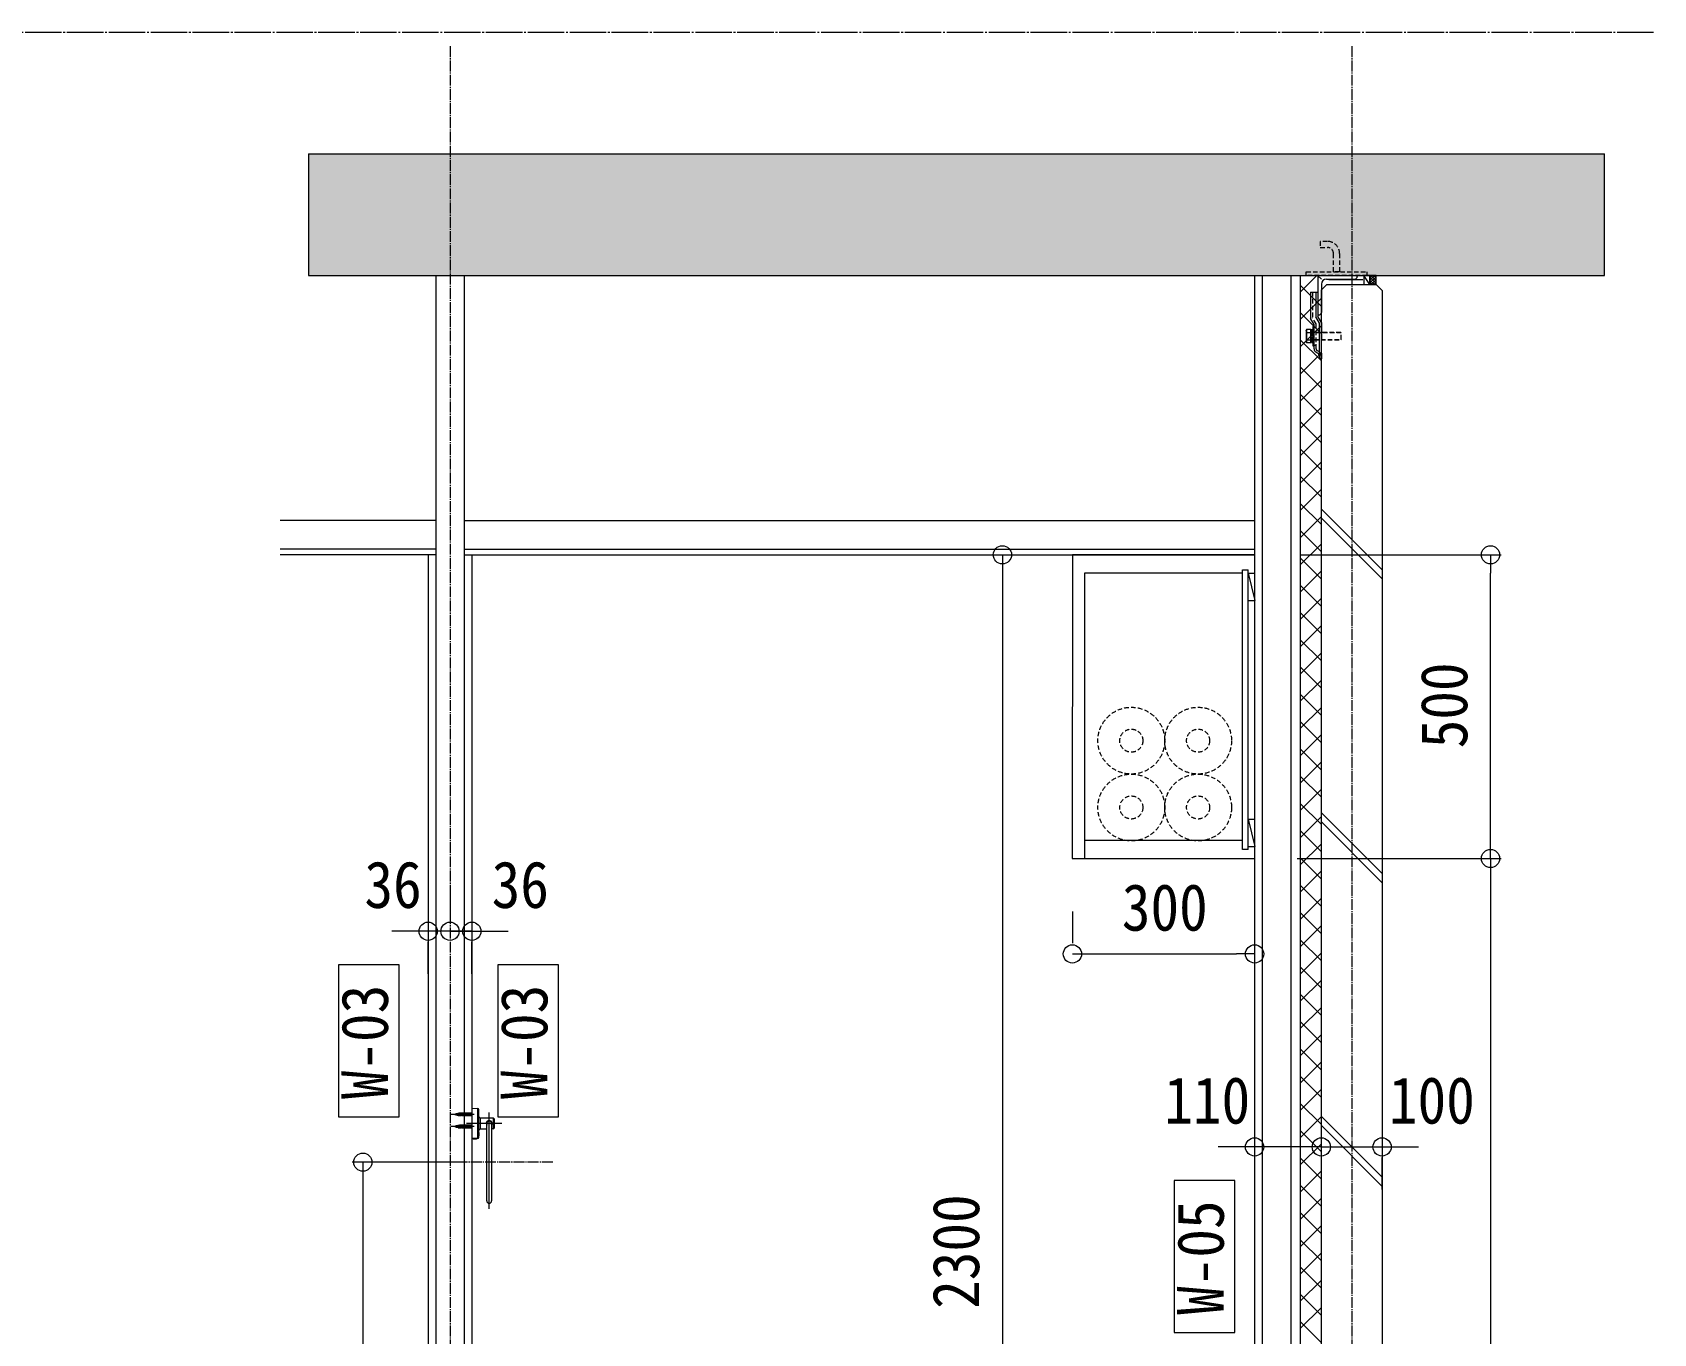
# Model space of a CAD drawing. Units: millimetres at full size, sheet at 1:30. Extents: x -17796 to 21385, y -23279 to 7734.
# Drawn here: x -4317 to -1647, y 2441 to 4583 of the extents above; entities that cross this region are included whole.
import ezdxf
from ezdxf.enums import TextEntityAlignment as Align

# ---------------------------------------------------------------- set-up
doc = ezdxf.new("R2010")
doc.units = ezdxf.units.MM
doc.header["$LTSCALE"] = 30
for name, pattern in [('LONG_DASHED_DOTTED', [15.25, 12, -1.5, 0.25, -1.5]), ('USER4', [0.78, 0.6, -0.06, 0.06, -0.06]), ('USER5', [0.375, 0.25, -0.125]), ('USER7', [0.2, 0.1, -0.1]), ('USER9', [2.3, 2, -0.1, 0.1, -0.1])]:
    doc.linetypes.add(name, pattern=pattern)
for name, color, linetype, lineweight in [('0-B_0_6P', 54, 'USER4', 18), ('0-C_0_4P', 4, 'Continuous', 18), ('0-D_破線', 30, 'Continuous', 18), ('0-E_遮音材', 254, 'Continuous', 18), ('1-0_掃き出しﾏｰｸ', 253, 'USER7', 18), ('1-4_ﾌﾟﾛッﾄ', 41, 'Continuous', 18), ('1-F_衛生陶器・住設', 2, 'USER9', 18), ('2-9_', 3, 'Continuous', 18), ('2-D_', 5, 'Continuous', 18), ('3-B_仕上線（タイル・', 7, 'Continuous', 18), ('4-3_', 253, 'Continuous', 18), ('4-4_', 9, 'Continuous', 18), ('6-F_寸法', 2, 'Continuous', 18), ('7-8_電気設備', 6, 'USER5', 18)]:
    doc.layers.add(name, color=color, linetype=linetype, lineweight=lineweight)
doc.styles.add('ＭＳ ゴシック', font='')
doc.styles.get('ＭＳ ゴシック').set_extended_font_data('MS Gothic')

msp = doc.modelspace()

# ---------------------------------------------------------------- linework, layer by layer
at = {"layer": '0-B_0_6P'}
for p, q in [((-3629.42, 4560.22), (-3629.42, 857.13)), ((-2144.42, 4560.22), (-2144.42, 857.13)), ((-3460.14, 2722.96), (-3680.7, 2722.96))]:
    msp.add_line(p, q, dxfattribs=at)
at = {"layer": '0-C_0_4P'}
for p, q in [((-2304.42, 4182.96), (-2304.42, 1222.96)), ((-3652.92, 3722.96), (-3909.28, 3722.96)), ((-3665.42, 3722.96), (-3665.42, 1422.96)), ((-3605.92, 3722.96), (-2304.42, 3722.96)), ((-3593.42, 3722.96), (-3593.42, 1422.96))]:
    msp.add_line(p, q, dxfattribs=at)
at = {"layer": '0-D_破線'}
for p, q in [((-3652.92, 4182.96), (-3652.92, 1222.96)), ((-3605.92, 4182.96), (-3605.92, 1222.96)), ((-2291.92, 4182.96), (-2291.92, 1222.96)), ((-2244.92, 4182.96), (-2244.92, 1222.96)), ((-3652.92, 3779.46), (-3909.28, 3779.46)), ((-3605.92, 3779.46), (-2304.42, 3779.46)), ((-3652.92, 3732.46), (-3909.28, 3732.46)), ((-3605.92, 3732.46), (-2304.42, 3732.46))]:
    msp.add_line(p, q, dxfattribs=at)
at = {"layer": '0-E_遮音材'}
for p, q in [((-3862.57, 4382.96), (-3862.57, 4182.96)), ((-1728.37, 4182.96), (-1728.37, 4382.96))]:
    msp.add_line(p, q, dxfattribs=at)
msp.add_solid([(-3862.57, 4382.96), (-1728.37, 4382.96), (-3862.57, 4182.96), (-1728.37, 4182.96)], dxfattribs=at)
at = {"layer": '1-0_掃き出しﾏｰｸ', "color": 7, "linetype": 'Continuous'}
for p, q in [((-3862.57, 4382.96), (-1728.37, 4382.96)), ((-3862.57, 4182.96), (-1728.37, 4182.96))]:
    msp.add_line(p, q, dxfattribs=at)
at = {"layer": '1-4_ﾌﾟﾛッﾄ'}
for p, q in [((-2229.42, 4155.24), (-2201.7, 4182.96)), ((-2229.42, 4182.96), (-2229.42, 1222.96)), ((-2194.42, 4131.88), (-2229.42, 4166.88)), ((-2194.42, 4176.79), (-2200.6, 4182.96)), ((-2229.42, 4110.34), (-2194.42, 4145.34)), ((-2194.42, 4086.98), (-2229.42, 4121.98)), ((-2229.42, 4065.44), (-2194.42, 4100.44)), ((-2194.42, 4042.08), (-2229.42, 4077.08)), ((-2229.42, 4020.54), (-2194.42, 4055.54)), ((-2194.42, 3997.18), (-2229.42, 4032.18)), ((-2229.42, 3975.64), (-2194.42, 4010.64)), ((-2194.42, 3952.28), (-2229.42, 3987.28)), ((-2229.42, 3930.74), (-2194.42, 3965.74)), ((-2194.42, 3907.38), (-2229.42, 3942.38)), ((-2229.42, 3885.84), (-2194.42, 3920.84)), ((-2194.42, 3862.48), (-2229.42, 3897.48)), ((-2229.42, 3840.93), (-2194.42, 3875.93)), ((-2194.42, 3817.58), (-2229.42, 3852.58)), ((-2229.42, 3796.03), (-2194.42, 3831.03)), ((-2194.42, 3772.67), (-2229.42, 3807.67)), ((-2229.42, 3751.13), (-2194.42, 3786.13)), ((-2194.42, 3727.77), (-2229.42, 3762.77)), ((-2229.42, 3706.23), (-2194.42, 3741.23)), ((-2194.42, 3682.87), (-2229.42, 3717.87)), ((-2229.42, 3661.33), (-2194.42, 3696.33)), ((-2194.42, 3637.97), (-2229.42, 3672.97)), ((-2229.42, 3616.43), (-2194.42, 3651.43)), ((-2194.42, 3593.07), (-2229.42, 3628.07)), ((-2229.42, 3571.53), (-2194.42, 3606.53)), ((-2194.42, 3548.17), (-2229.42, 3583.17)), ((-2229.42, 3526.62), (-2194.42, 3561.62)), ((-2194.42, 3503.27), (-2229.42, 3538.27)), ((-2229.42, 3481.72), (-2194.42, 3516.72)), ((-2194.42, 3458.36), (-2229.42, 3493.36)), ((-2229.42, 3436.82), (-2194.42, 3471.82)), ((-2194.42, 3413.46), (-2229.42, 3448.46)), ((-2229.42, 3391.92), (-2194.42, 3426.92)), ((-2194.42, 3368.56), (-2229.42, 3403.56)), ((-2229.42, 3347.02), (-2194.42, 3382.02)), ((-2194.42, 3323.66), (-2229.42, 3358.66)), ((-2229.42, 3302.12), (-2194.42, 3337.12)), ((-2194.42, 3278.76), (-2229.42, 3313.76)), ((-2229.42, 3257.22), (-2194.42, 3292.22)), ((-2194.42, 3233.86), (-2229.42, 3268.86)), ((-2229.42, 3212.32), (-2194.42, 3247.32)), ((-2194.42, 3188.96), (-2229.42, 3223.96)), ((-2229.42, 3167.41), (-2194.42, 3202.41)), ((-2194.42, 3144.06), (-2229.42, 3179.06)), ((-2229.42, 3122.51), (-2194.42, 3157.51)), ((-2194.42, 3099.15), (-2229.42, 3134.15)), ((-2229.42, 3077.61), (-2194.42, 3112.61)), ((-2194.42, 3054.25), (-2229.42, 3089.25)), ((-2229.42, 3032.71), (-2194.42, 3067.71)), ((-2194.42, 3009.35), (-2229.42, 3044.35)), ((-2229.42, 2987.81), (-2194.42, 3022.81)), ((-2194.42, 2964.45), (-2229.42, 2999.45)), ((-2229.42, 2942.91), (-2194.42, 2977.91)), ((-2194.42, 2919.55), (-2229.42, 2954.55)), ((-2229.42, 2898.01), (-2194.42, 2933.01)), ((-2194.42, 2874.65), (-2229.42, 2909.65)), ((-2229.42, 2853.11), (-2194.42, 2888.11)), ((-2194.42, 2829.75), (-2229.42, 2864.75)), ((-2229.42, 2808.2), (-2194.42, 2843.2)), ((-2194.42, 2784.85), (-2229.42, 2819.85)), ((-2229.42, 2763.3), (-2194.42, 2798.3)), ((-2194.42, 2739.94), (-2229.42, 2774.94)), ((-2229.42, 2718.4), (-2194.42, 2753.4)), ((-2194.42, 2695.04), (-2229.42, 2730.04)), ((-2229.42, 2673.5), (-2194.42, 2708.5)), ((-2194.42, 2650.14), (-2229.42, 2685.14)), ((-2229.42, 2628.6), (-2194.42, 2663.6)), ((-2194.42, 2605.24), (-2229.42, 2640.24)), ((-2229.42, 2583.7), (-2194.42, 2618.7)), ((-2194.42, 2560.34), (-2229.42, 2595.34)), ((-2229.42, 2538.8), (-2194.42, 2573.8)), ((-2194.42, 2515.44), (-2229.42, 2550.44)), ((-2229.42, 2493.9), (-2194.42, 2528.9)), ((-2194.42, 2470.54), (-2229.42, 2505.54)), ((-2229.42, 2448.99), (-2194.42, 2483.99)), ((-2194.42, 2425.64), (-2229.42, 2460.64))]:
    msp.add_line(p, q, dxfattribs=at)
at = {"layer": '1-F_衛生陶器・住設'}
msp.add_line((-1647.32, 4582.96), (-7001.72, 4582.96), dxfattribs=at)
at = {"layer": '2-9_'}
msp.add_line((-2561.42, 3722.96), (-2304.42, 3722.96), dxfattribs=at)
at = {"layer": '2-D_', "color": 2}
for p, q in [((-2604.23, 3722.96), (-2604.62, 3222.96)), ((-2561.23, 3722.96), (-2604.23, 3722.96)), ((-2304.23, 3722.96), (-2581.23, 3722.96)), ((-2584.62, 3692.96), (-2584.62, 3222.96)), ((-2324.23, 3692.96), (-2584.62, 3692.96)), ((-2324.23, 3237.96), (-2324.23, 3697.96)), ((-2324.23, 3697.96), (-2315.23, 3697.96)), ((-2315.23, 3237.96), (-2315.23, 3697.96)), ((-2315.23, 3692.96), (-2304.23, 3692.96)), ((-2315.23, 3692.96), (-2304.23, 3647.96)), ((-2315.23, 3647.96), (-2304.23, 3647.96)), ((-2324.23, 3237.96), (-2324.23, 3507.96)), ((-2315.23, 3287.96), (-2304.23, 3287.96)), ((-2315.23, 3287.96), (-2304.23, 3242.96)), ((-2584.62, 3252.96), (-2324.23, 3252.96)), ((-2315.23, 3237.96), (-2324.23, 3237.96)), ((-2315.23, 3242.96), (-2304.23, 3242.96)), ((-2604.62, 3222.96), (-2304.23, 3222.96))]:
    msp.add_line(p, q, dxfattribs=at)
at = {"layer": '3-B_仕上線（タイル・', "color": 6}
for p, q in [((-2826.66, 3722.96), (-2702.19, 3722.96)), ((-2228.44, 3722.96), (-1898.36, 3722.96)), ((-2719.69, 3692.96), (-2719.69, 1452.96)), ((-1915.86, 3252.96), (-1915.86, 3692.96)), ((-2234.42, 3222.96), (-1898.36, 3222.96)), ((-2234.42, 3222.96), (-1898.36, 3222.96)), ((-1915.86, 3192.96), (-1915.86, 1452.96)), ((-3629.42, 3173.22), (-3629.42, 3120.72)), ((-3629.42, 3173.22), (-3629.42, 3120.72)), ((-2604.42, 3135.86), (-2604.42, 3083.36)), ((-2304.42, 3135.86), (-2304.42, 3083.36)), ((-3695.42, 3103.22), (-3725.42, 3103.22)), ((-3659.42, 3103.22), (-3689.42, 3103.22)), ((-3629.42, 3103.22), (-3665.42, 3103.22)), ((-3593.42, 3103.22), (-3629.42, 3103.22)), ((-3599.42, 3103.22), (-3569.42, 3103.22)), ((-3563.42, 3103.22), (-3533.42, 3103.22)), ((-3665.42, 3033.22), (-3665.42, 3085.72)), ((-3593.42, 3033.22), (-3593.42, 3085.72)), ((-2574.42, 3065.86), (-2334.42, 3065.86)), ((-2304.42, 2818.16), (-2304.42, 2765.66)), ((-2334.42, 2748.16), (-2364.42, 2748.16)), ((-2194.42, 2748.16), (-2304.42, 2748.16)), ((-2224.42, 2748.16), (-2254.42, 2748.16)), ((-2194.42, 2748.16), (-2094.42, 2748.16)), ((-2194.42, 2678.16), (-2194.42, 2730.66)), ((-2194.42, 2679.16), (-2194.42, 2730.66)), ((-2164.42, 2748.16), (-2134.42, 2748.16)), ((-2094.42, 2678.16), (-2094.42, 2730.66)), ((-2064.42, 2748.16), (-2034.42, 2748.16)), ((-3611.14, 2722.96), (-3790.41, 2722.96)), ((-3772.91, 2692.96), (-3772.91, 1452.96))]:
    msp.add_line(p, q, dxfattribs=at)
at = {"layer": '3-B_仕上線（タイル・'}
for p, q in [((-2719.69, 3722.96), (-2719.69, 3692.96)), ((-1915.86, 3722.96), (-1915.86, 3692.96)), ((-1915.86, 3222.96), (-1915.86, 3252.96)), ((-1915.86, 3222.96), (-1915.86, 3192.96)), ((-3665.42, 3103.22), (-3695.42, 3103.22)), ((-3629.42, 3103.22), (-3659.42, 3103.22)), ((-3629.42, 3103.22), (-3599.42, 3103.22)), ((-3593.42, 3103.22), (-3563.42, 3103.22)), ((-2604.42, 3065.86), (-2574.42, 3065.86)), ((-2304.42, 3065.86), (-2334.42, 3065.86)), ((-2304.42, 2748.16), (-2334.42, 2748.16)), ((-2194.42, 2748.16), (-2224.42, 2748.16)), ((-2194.42, 2748.16), (-2164.42, 2748.16)), ((-2094.42, 2748.16), (-2064.42, 2748.16)), ((-3772.91, 2722.96), (-3772.91, 2692.96))]:
    msp.add_line(p, q, dxfattribs=at)
for centre in [(-2719.69, 3722.96), (-1915.86, 3722.96), (-1915.86, 3222.96), (-1915.86, 3222.96), (-3665.42, 3103.22), (-3629.42, 3103.22), (-3629.42, 3103.22), (-3593.42, 3103.22), (-2604.42, 3065.86), (-2304.42, 3065.86), (-2304.42, 2748.16), (-2194.42, 2748.16), (-2194.42, 2748.16), (-2094.42, 2748.16), (-3772.91, 2722.96)]:
    msp.add_circle(centre, 15, dxfattribs=at)
at = {"layer": '4-3_'}
for p, q in [((-3613.96, 2803.71), (-3621.42, 2801.71)), ((-3618.76, 2799.79), (-3618.06, 2803.75)), ((-3615.97, 2804.28), (-3616.83, 2799.39)), ((-3614.95, 2798.71), (-3613.89, 2804.71)), ((-3593.42, 2803.71), (-3613.96, 2803.71)), ((-3611.89, 2804.71), (-3612.95, 2798.71)), ((-3610.95, 2798.71), (-3609.89, 2804.71)), ((-3607.89, 2804.71), (-3608.95, 2798.71)), ((-3606.95, 2798.71), (-3605.89, 2804.71)), ((-3603.89, 2804.71), (-3604.95, 2798.71)), ((-3602.95, 2798.71), (-3601.89, 2804.71)), ((-3599.89, 2804.71), (-3600.95, 2798.71)), ((-3597.89, 2804.71), (-3598.95, 2798.71)), ((-3595.89, 2804.71), (-3596.95, 2798.71)), ((-3593.89, 2804.71), (-3594.95, 2798.71)), ((-3593.42, 2811.71), (-3583.91, 2811.63)), ((-3593.42, 2811.71), (-3593.42, 2761.71)), ((-3583.91, 2811.63), (-3583.91, 2761.79)), ((-3581.92, 2786.71), (-3581.92, 2809.63)), ((-3621.42, 2801.71), (-3613.96, 2799.71)), ((-3613.96, 2783.71), (-3621.42, 2781.71)), ((-3621.42, 2781.71), (-3613.96, 2779.71)), ((-3620.17, 2803.17), (-3620.6, 2800.68)), ((-3620.17, 2783.17), (-3620.6, 2780.68)), ((-3618.76, 2779.79), (-3618.06, 2783.75)), ((-3615.97, 2784.28), (-3616.83, 2779.39)), ((-3614.95, 2778.71), (-3613.89, 2784.71)), ((-3593.42, 2799.71), (-3613.96, 2799.71)), ((-3593.42, 2783.71), (-3613.96, 2783.71)), ((-3593.42, 2779.71), (-3613.96, 2779.71)), ((-3611.89, 2784.71), (-3612.95, 2778.71)), ((-3610.95, 2778.71), (-3609.89, 2784.71)), ((-3607.89, 2784.71), (-3608.95, 2778.71)), ((-3606.95, 2778.71), (-3605.89, 2784.71)), ((-3603.89, 2784.71), (-3604.95, 2778.71)), ((-3602.95, 2778.71), (-3601.89, 2784.71)), ((-3599.89, 2784.71), (-3600.95, 2778.71)), ((-3597.89, 2784.71), (-3598.95, 2778.71)), ((-3595.89, 2784.71), (-3596.95, 2778.71)), ((-3593.89, 2784.71), (-3594.95, 2778.71)), ((-3581.92, 2763.79), (-3581.92, 2786.71)), ((-3579.96, 2796.12), (-3579.96, 2777.3)), ((-3579.96, 2796.12), (-3558.39, 2795.75)), ((-3568.92, 2777.49), (-3579.96, 2777.3)), ((-3568.92, 2659.21), (-3568.92, 2786.71)), ((-3560.92, 2786.71), (-3560.92, 2659.21)), ((-3558.39, 2777.68), (-3560.92, 2777.63)), ((-3592.71, 2761.72), (-3593.42, 2761.71)), ((-3590.22, 2761.29), (-3590.22, 2762.05)), ((-3588.92, 2761.14), (-3588.92, 2762.13)), ((-3587.92, 2761.14), (-3587.92, 2762.14)), ((-3586.62, 2762.09), (-3586.62, 2761.29)), ((-3583.91, 2761.79), (-3584.14, 2761.79)), ((-3581.62, 2770.19), (-3581.92, 2770.19)), ((-3581.62, 2768.59), (-3581.92, 2768.59)), ((-3581.62, 2768.18), (-3581.92, 2768.18)), ((-3581.62, 2766.62), (-3581.92, 2766.62)), ((-3581.62, 2768.63), (-3581.62, 2771.62)), ((-3581.62, 2770.66), (-3581.62, 2771.62)), ((-3581.62, 2768.59), (-3581.62, 2770.19)), ((-3581.62, 2768.59), (-3581.62, 2769.74)), ((-3581.62, 2768.59), (-3581.62, 2769.4)), ((-3581.62, 2767.21), (-3581.62, 2768.59)), ((-3581.62, 2766.62), (-3581.62, 2768.18))]:
    msp.add_line(p, q, dxfattribs=at)
at = {"layer": '4-3_', "linetype": 'LONG_DASHED_DOTTED'}
for p, q in [((-3564.92, 2646), (-3564.92, 2804.98)), ((-3589.8, 2801.71), (-3627.36, 2801.71)), ((-3589.8, 2781.71), (-3627.36, 2781.71)), ((-3544.05, 2786.71), (-3602.14, 2786.71))]:
    msp.add_line(p, q, dxfattribs=at)
at = {"layer": '4-3_'}
for points in [[(-3558.39, 2795.75), (-3558.39, 2786.71), (-3558.39, 2777.68)], [(-3556.42, 2779.68), (-3556.42, 2786.71), (-3556.42, 2793.75)], [(-3581.62, 2770.19), (-3581.62, 2771.62), (-3581.92, 2771.62)]]:
    msp.add_lwpolyline(points, dxfattribs=at)
for centre, radius, start, end in [((-3583.92, 2809.63), 2, 0, 89.5), ((-3579.92, 2798.12), 2, 180, 269), ((-3579.92, 2775.3), 2, 91, 180), ((-3564.92, 2786.71), 4.78, 326.73107, 213.26893), ((-3564.92, 2786.71), 4.47, 333.41242, 206.58758), ((-3564.92, 2786.71), 4.4, 335.38002, 204.61998), ((-3564.92, 2786.71), 4, 0, 180), ((-3558.42, 2793.75), 2, 0, 89), ((-3558.42, 2779.68), 2, 271, 0), ((-3588.21, 2737.85), 24.29, 80.35541, 100.67978), ((-3590.92, 2762.51), 1, 218.82013, 251.79004), ((-3588.42, 2770.11), 9, 251.79004, 258.46304), ((-3588.42, 2770.11), 8.99, 258.44495, 266.81033), ((-3588.42, 2770.11), 8.82, 266.74952, 273.25048), ((-3588.42, 2770.11), 8.99, 273.18967, 281.55505), ((-3588.42, 2770.11), 9, 281.53696, 288.20996), ((-3585.92, 2762.51), 1, 288.20996, 324.99429), ((-3583.92, 2763.79), 2, 270.5, 360), ((-3564.92, 2659.21), 4, 180, 0)]:
    msp.add_arc(centre, radius, start, end, dxfattribs=at)
at = {"layer": '4-4_', "color": 2}
for points in [[(-3713.32, 2797.62), (-3713.32, 3047.62), (-3813.32, 3047.62), (-3813.32, 2797.62)], [(-3450.76, 2797.62), (-3450.76, 3047.62), (-3550.76, 3047.62), (-3550.76, 2797.62)], [(-2336.82, 2442.56), (-2336.82, 2692.56), (-2436.82, 2692.56), (-2436.82, 2442.56)]]:
    msp.add_lwpolyline(points, close=True, dxfattribs=at)
at = {"layer": '6-F_寸法', "linetype": 'USER5'}
for p, q in [((-2174.42, 4188.96), (-2174.42, 4218.96)), ((-2164.42, 4218.96), (-2164.42, 4188.96)), ((-2164.42, 4188.96), (-2174.42, 4188.96)), ((-2209.22, 4155.46), (-2209.22, 4113.02)), ((-2203.22, 4103.02), (-2209.22, 4113.02)), ((-2206.42, 4097.96), (-2203.22, 4097.96)), ((-2162.42, 4088.96), (-2206.42, 4088.96)), ((-2161.72, 4088.26), (-2206.42, 4088.26)), ((-2203.22, 4061.96), (-2203.22, 4103.02)), ((-2161.72, 4088.26), (-2162.42, 4088.96)), ((-2161.72, 4077.66), (-2161.72, 4088.26)), ((-2206.42, 4077.66), (-2161.72, 4077.66)), ((-2206.42, 4076.96), (-2162.42, 4076.96)), ((-2206.42, 4067.96), (-2203.22, 4067.96)), ((-2198.86, 4057.64), (-2201.77, 4059.39)), ((-2161.72, 4077.66), (-2162.42, 4076.96))]:
    msp.add_line(p, q, dxfattribs=at)
at = {"layer": '6-F_寸法'}
for p, q in [((-2200.42, 4182.96), (-2135.42, 4182.96)), ((-2194.42, 4168.46), (-2194.42, 4121.96)), ((-2185.92, 4176.96), (-2139.42, 4176.96)), ((-2126.1, 4175.66), (-2182.2, 4175.66)), ((-2135.42, 4182.96), (-2135.42, 4180.96)), ((-2114.42, 4167.96), (-2124.42, 4182.96)), ((-2114.42, 4179.56), (-2111.02, 4182.96)), ((-2114.42, 4175.07), (-2106.53, 4182.96)), ((-2114.42, 4170.58), (-2104.42, 4180.58)), ((-2104.42, 4169.78), (-2114.42, 4179.78)), ((-2107.09, 4167.96), (-2114.42, 4175.29)), ((-2111.58, 4167.96), (-2114.42, 4170.8)), ((-2104.42, 4174.27), (-2113.11, 4182.96)), ((-2112.55, 4167.96), (-2104.42, 4176.09)), ((-2104.42, 4178.76), (-2108.62, 4182.96)), ((-2108.06, 4167.96), (-2104.42, 4171.6)), ((-2212.42, 4155.46), (-2212.42, 4112.14)), ((-2212.42, 4155.46), (-2200.42, 4155.46)), ((-2203.62, 4155.46), (-2203.62, 4114.58)), ((-2206.42, 4102.14), (-2212.42, 4112.14)), ((-2197.62, 4104.57), (-2203.62, 4114.58)), ((-2194.42, 4105.46), (-2200.42, 4115.46)), ((-2219.72, 4090.65), (-2219.72, 4074.51)), ((-2218.72, 4093.71), (-2218.72, 4072.21)), ((-2211.72, 4093.71), (-2218.72, 4093.71)), ((-2218.72, 4088.96), (-2211.72, 4088.96)), ((-2211.72, 4072.21), (-2211.72, 4093.71)), ((-2211.72, 4088.96), (-2211.72, 4076.96)), ((-2206.42, 4061.96), (-2206.42, 4102.14)), ((-2197.62, 4050.06), (-2197.62, 4104.57)), ((-2218.72, 4076.96), (-2211.72, 4076.96)), ((-2218.72, 4072.21), (-2211.72, 4072.21)), ((-2200.52, 4054.9), (-2203.43, 4056.66)), ((-2197.62, 4055.06), (-2197.62, 4045.46)), ((-2194.42, 4045.46), (-2197.62, 4045.46)), ((-2194.42, 4055.06), (-2194.42, 4045.46)), ((-2094.42, 3698.16), (-2194.42, 3798.16)), ((-2094.42, 3683.16), (-2194.42, 3783.16)), ((-2094.42, 3198.16), (-2194.42, 3298.16)), ((-2094.42, 3183.16), (-2194.42, 3283.16)), ((-2094.42, 2698.16), (-2194.42, 2798.16)), ((-2094.42, 2683.16), (-2194.42, 2783.16))]:
    msp.add_line(p, q, dxfattribs=at)
at = {"layer": '6-F_寸法', "linetype": 'USER5'}
msp.add_lwpolyline([(-2184.42, 4238.96), (-2196.39, 4238.96), (-2196.39, 4228.96), (-2184.42, 4228.96)], dxfattribs=at)
msp.add_lwpolyline([(-2119.42, 4182.96), (-2219.42, 4182.96), (-2219.42, 4188.96), (-2119.42, 4188.96)], close=True, dxfattribs=at)
at = {"layer": '6-F_寸法'}
for points in [[(-2200.42, 4182.96), (-2200.42, 4117.96), (-2198.42, 4117.96)], [(-2194.42, 1842.36), (-2194.42, 4158.96), (-2185.42, 4167.96), (-2104.42, 4167.96), (-2094.42, 4157.96), (-2094.42, 1842.36)], [(-2200.42, 4155.46), (-2200.42, 4134.92), (-2200.42, 4115.46)], [(-2211.72, 4093.71), (-2209.75, 4093.71), (-2208.72, 4084.35)], [(-2211.72, 4093.71), (-2210.7, 4084.35), (-2208.72, 4084.35)], [(-2194.42, 4050.06), (-2194.42, 4105.46), (-2194.42, 4077.66)], [(-2211.72, 4081.57), (-2209.75, 4081.57), (-2208.72, 4072.21)], [(-2211.72, 4081.57), (-2210.7, 4072.21), (-2208.72, 4072.21)]]:
    msp.add_lwpolyline(points, dxfattribs=at)
for points in [[(-2114.42, 4182.96), (-2124.42, 4182.96), (-2124.42, 4167.96), (-2114.42, 4167.96)], [(-2104.42, 4182.96), (-2114.42, 4182.96), (-2114.42, 4167.96), (-2104.42, 4167.96)], [(-2208.72, 4098.96), (-2208.72, 4066.96), (-2206.42, 4066.96), (-2206.42, 4098.96)]]:
    msp.add_lwpolyline(points, close=True, dxfattribs=at)
at = {"layer": '6-F_寸法', "linetype": 'USER5'}
for centre, radius, start, end in [((-2184.42, 4218.96), 20, 0, 90), ((-2184.42, 4218.96), 10, 0, 90), ((-2200.22, 4061.96), 3, 180, 238.85492), ((-2203.62, 4049.76), 9.2, 0, 58.85492)]:
    msp.add_arc(centre, radius, start, end, dxfattribs=at)
at = {"layer": '6-F_寸法'}
for centre, radius, start, end in [((-2185.92, 4168.46), 8.5, 90, 180), ((-2139.42, 4180.96), 4, 270, 0), ((-2198.42, 4121.96), 4, 270, 0), ((-2216.64, 4091.34), 3.16, 131.2975, 228.701), ((-2201.22, 4082.96), 18.5, 161.07497, 198.92503), ((-2216.41, 4074.59), 3.32, 134.29756, 225.70392), ((-2200.22, 4061.96), 6.2, 180, 238.85492), ((-2203.62, 4049.76), 6, 0, 58.85492)]:
    msp.add_arc(centre, radius, start, end, dxfattribs=at)
at = {"layer": '7-8_電気設備'}
for centre, radius in [((-2507.41, 3416.95), 55), ((-2397.41, 3416.95), 55), ((-2507.41, 3416.95), 19), ((-2397.41, 3416.95), 19), ((-2507.41, 3306.95), 55), ((-2397.41, 3306.95), 55), ((-2507.41, 3306.95), 19), ((-2397.41, 3306.95), 19)]:
    msp.add_circle(centre, radius, dxfattribs=at)

# ---------------------------------------------------------------- texts
at = {"layer": '3-B_仕上線（タイル・', "color": 9, "style": 'ＭＳ ゴシック', "width": 0.9}
for s, p in [('500', (-1931.06, 3404.39)), ('2300', (-2734.89, 2481.53))]:
    msp.add_text(s, height=76.98, rotation=90, dxfattribs=at).set_placement(p, align=Align.BOTTOM_LEFT)
for s, p in [('36', (-3770.35, 3118.42)), ('36', (-3560.84, 3118.42)), ('300', (-2522.99, 3081.06)), ('110', (-2453.07, 2763.36)), ('100', (-2083.16, 2763.36))]:
    msp.add_text(s, height=76.98, dxfattribs=at).set_placement(p, align=Align.BOTTOM_LEFT)
at = {"layer": '4-4_', "color": 2, "style": 'ＭＳ ゴシック', "width": 0.9}
for s, p in [('W-03', (-3708.51, 2826.62)), ('W-03', (-3445.96, 2826.62)), ('W-05', (-2332.01, 2471.56))]:
    msp.add_text(s, height=76.97, rotation=90, dxfattribs=at).set_placement(p, align=Align.BOTTOM_LEFT)

doc.saveas('drawing.dxf')
